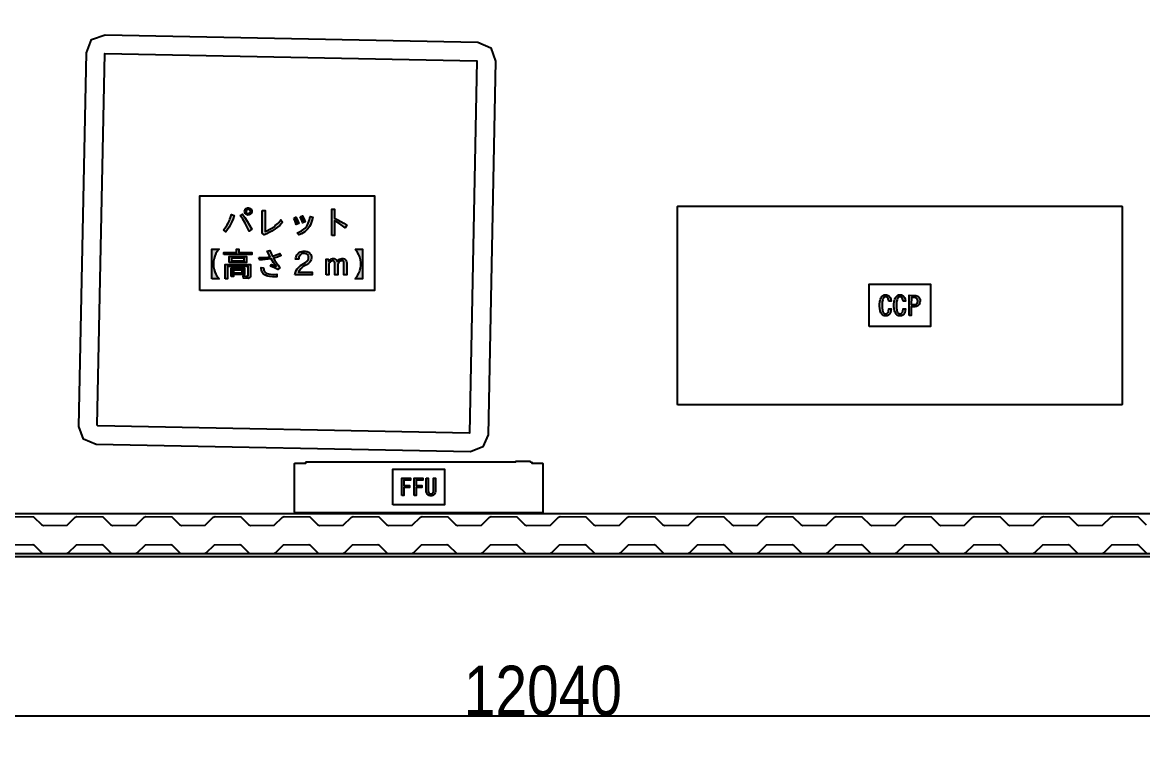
# Model space of a CAD drawing. Header units: millimetres. Extents: x -851 to 12103, y -752 to 16103.
# Drawn here: x 3904 to 8415, y -752 to 2139 of the extents above; entities that cross this region are included whole.
import ezdxf

# ---------------------------------------------------------------- set-up
doc = ezdxf.new("R2010")
doc.units = ezdxf.units.MM
for name, color, linetype in [('名称ラベル', 1, 'Continuous'), ('壁', 8, 'Continuous'), ('寸法', 2, 'Continuous'), ('床', 9, 'Continuous'), ('荷', 34, 'Continuous'), ('設備', 5, 'Continuous')]:
    doc.layers.add(name, color=color, linetype=linetype)
doc.styles.add('OpenSansCondensed-Light', font='OpenSansCondensed-Light.ttf')
doc.dimstyles.new('EZDXF', dxfattribs={"dimtxt": 200, "dimasz": 150, "dimexe": 100, "dimexo": 100, "dimgap": 0.1, "dimtad": 1, "dimdec": 0, "dimzin": 12, "dimdsep": 46, "dimtxsty": 'OpenSansCondensed-Light', "dimblk": 'ARCHTICK', "dimcen": 2.5, "dimazin": 3, "dimtfac": 0.5, "dimtmove": 2, "dimatfit": 3})

# ---------------------------------------------------------------- blocks, each defined once
blk = doc.blocks.new('_ARCHTICK')
at = {"color": 0, "linetype": 'BYBLOCK', "const_width": 0.15}
blk.add_lwpolyline([(-0.5, -0.5), (0.5, 0.5)], dxfattribs=at)

msp = doc.modelspace()

# ---------------------------------------------------------------- hatches: boundary and pattern name
at = {"layer": '名称ラベル'}
for points in [[(4713.6, 1303.7), (4720.5, 1312.1), (4723.7, 1316.6), (4726.7, 1321.3), (4732.4, 1331.2), (4737.4, 1341.8), (4739.6, 1347.5), (4741.8, 1353.2), (4745.5, 1365.4), (4756.4, 1361.5), (4752.2, 1348.7), (4747.6, 1336.6), (4745, 1330.9), (4739.5, 1320), (4736.5, 1314.9), (4730.2, 1305.2), (4723.3, 1296.3)], [(4780.9, 1362.1), (4790.5, 1367.1), (4799.8, 1353.7), (4809.2, 1339.1), (4818.5, 1323.3), (4827.9, 1306.2), (4817.2, 1299.1), (4809.2, 1315.4), (4800.4, 1331.3), (4791, 1346.9)], [(4869.5, 1381.8), (4881, 1381.8), (4881.1, 1297.5), (4887.7, 1300.2), (4900.2, 1306.2), (4906.2, 1309.6), (4917.3, 1316.9), (4922.4, 1321), (4932.1, 1329.7), (4936.5, 1334.3), (4944.7, 1344.4), (4951, 1334.8), (4946.9, 1329.7), (4939.9, 1322.2), (4931.7, 1314.9), (4922.4, 1307.9), (4908.6, 1298.9), (4898.2, 1293.1), (4887.9, 1288.1), (4877.6, 1283.9), (4869.5, 1290.1)], [(4996.4, 1350.2), (5005.5, 1354.6), (5008.7, 1349), (5011.6, 1343.1), (5016.5, 1330.2), (5006.8, 1325.6), (5001.9, 1338.7)], [(5009.9, 1292.2), (5017.7, 1295), (5028.1, 1300.2), (5037.2, 1306.6), (5042.5, 1311.5), (5049.1, 1319.4), (5052.4, 1324.9), (5055.3, 1331), (5057.9, 1337.7), (5060, 1345.1), (5062.5, 1357.4), (5072.9, 1355), (5069.8, 1340.9), (5067.1, 1332.4), (5063.8, 1324.5), (5059.9, 1317.2), (5057.8, 1313.9), (5053.1, 1307.7), (5048.6, 1302.8), (5040.7, 1296.2), (5034.7, 1292.2), (5028, 1288.5), (5016.9, 1283.6)], [(5022.2, 1356.2), (5031.7, 1360.6), (5034.7, 1355.1), (5037.5, 1349.3), (5040, 1343.2), (5042.1, 1336.7), (5032.2, 1332), (5030.1, 1338.8), (5027.7, 1345.1), (5025.1, 1350.9)], [(5149.7, 1280.7), (5149.7, 1387.8), (5160.4, 1387.8), (5160.4, 1350.8), (5173.5, 1344.6), (5186.1, 1337.9), (5198.4, 1330.9), (5210.3, 1323.5), (5203.3, 1312.8), (5192.4, 1320.8), (5181.6, 1328), (5170.9, 1334.4), (5160.4, 1340), (5160.4, 1280.7)], [(4666.4, 1107.5), (4666.4, 1226.1), (4696.4, 1226.1), (4692.7, 1221.9), (4686.1, 1213), (4683.4, 1208.4), (4678.8, 1198.8), (4675.6, 1188.7), (4674.4, 1183.4), (4673.6, 1178), (4672.9, 1166.9), (4673.6, 1155.6), (4674.4, 1150.2), (4675.6, 1144.9), (4678.8, 1134.8), (4683.4, 1125.2), (4686.1, 1120.5), (4692.7, 1111.7), (4696.4, 1107.5)], [(4715.3, 1204.7), (4715.3, 1212.5), (4766.1, 1212.5), (4766.1, 1226.4), (4776.1, 1226.4), (4776.1, 1212.5), (4827.7, 1212.5), (4827.7, 1204.7)], [(4856.4, 1192.9), (4868.2, 1192.8), (4880.5, 1193.3), (4892.4, 1194.6), (4901.1, 1196.1), (4890.1, 1218.9), (4899.7, 1221.6), (4905.4, 1208.5), (4910.7, 1198.2), (4918.6, 1200.4), (4926.2, 1203), (4933.5, 1205.9), (4940.4, 1209.2), (4946, 1200.4), (4931.2, 1194.5), (4915.3, 1189.8), (4920.9, 1180.4), (4927.1, 1170.8), (4933.9, 1161.3), (4941.3, 1151.7), (4933, 1144.7), (4918.8, 1151.6), (4903.5, 1157.3), (4906.4, 1164.9), (4916.2, 1161.6), (4925.2, 1158.1), (4920.3, 1164.6), (4915.3, 1171.8), (4905.9, 1187.6), (4893.7, 1185.6), (4881.9, 1184.2), (4870.5, 1183.4), (4859.4, 1183.1)], [(5001.4, 1123.2), (5003.6, 1132.1), (5006.7, 1140.1), (5010.9, 1147.1), (5014.1, 1151.3), (5018.4, 1155.7), (5024.1, 1160.4), (5031, 1165), (5043.4, 1172.3), (5050.4, 1177.6), (5052.8, 1180.3), (5054.8, 1183.4), (5055.7, 1185.5), (5056.4, 1189), (5056.5, 1194.2), (5055.4, 1199.1), (5054.5, 1201.2), (5051.8, 1204.6), (5048.1, 1207.1), (5045.8, 1208), (5040.5, 1208.9), (5035.5, 1209), (5031.8, 1208.4), (5028.4, 1207.2), (5025.4, 1205.4), (5021.5, 1201.7), (5019.4, 1198.5), (5017.7, 1194.8), (5016.6, 1190.6), (5016, 1186), (5004.2, 1186), (5004.9, 1190.9), (5005.9, 1195.4), (5007.5, 1199.5), (5009.4, 1203.3), (5013.1, 1208.2), (5017.7, 1212.4), (5023, 1215.5), (5028.8, 1217.6), (5035.2, 1218.5), (5042.6, 1218.3), (5047.3, 1217.4), (5050.3, 1216.4), (5055.8, 1213.8), (5059.6, 1211.1), (5062.6, 1208), (5065, 1204.5), (5066.7, 1200.6), (5067.8, 1196.3), (5068, 1189.6), (5067.1, 1184.1), (5065.8, 1180.7), (5064, 1177.4), (5061.7, 1174.4), (5058.9, 1171.4), (5055.5, 1168.6), (5048.5, 1163.8), (5035.2, 1156.1), (5027.3, 1149.9), (5023.1, 1145.6), (5019.8, 1141), (5017.3, 1136.1), (5016.4, 1133.6), (5070.6, 1133.6), (5070.6, 1123.2)], [(5243.7, 1226.1), (5273.8, 1226.1), (5273.8, 1107.5), (5243.7, 1107.5), (5250.9, 1116.1), (5254, 1120.6), (5259.2, 1130), (5261.3, 1134.8), (5263.1, 1139.8), (5265.7, 1150.2), (5267, 1161), (5267.2, 1166.7), (5267, 1172.3), (5265.7, 1183.2), (5263.1, 1193.6), (5261.3, 1198.7), (5259.2, 1203.5), (5254, 1212.9), (5250.9, 1217.5)], [(5126.5, 1123.2), (5126.5, 1186.1), (5135, 1186.1), (5136.9, 1178.2), (5141.4, 1182.7), (5144.5, 1185.1), (5147.6, 1186.8), (5152.3, 1188.3), (5157.3, 1188.6), (5159, 1188.3), (5163.6, 1186.7), (5167.5, 1183.6), (5169.7, 1180.7), (5171.6, 1177.3), (5176, 1182.2), (5180.9, 1185.8), (5186.1, 1187.9), (5189.8, 1188.6), (5195.1, 1188.4), (5199.5, 1187.1), (5203.2, 1184.8), (5206.2, 1181.4), (5208.6, 1176.6), (5209.8, 1170.8), (5209.9, 1123.2), (5198.8, 1123.2), (5198.8, 1168), (5198.5, 1171.5), (5197.7, 1174.5), (5195.6, 1177.6), (5193.5, 1178.9), (5190.9, 1179.6), (5189.4, 1179.7), (5187.5, 1179.5), (5184.7, 1178.8), (5182.9, 1177.9), (5180.3, 1176.2), (5178.7, 1174.6), (5176.5, 1171.8), (5175, 1168.8), (5174.3, 1166.6), (5173.8, 1161.9), (5173.8, 1123.2), (5162.6, 1123.2), (5162.6, 1168), (5162.3, 1171.2), (5161.1, 1174.7), (5158.5, 1177.9), (5155.9, 1179.3), (5152.6, 1179.7), (5148.1, 1178.5), (5143.9, 1175.6), (5141.4, 1173), (5140, 1171), (5138.2, 1166.7), (5137.6, 1161.9), (5137.6, 1123.2)], [(4720.1, 1107.3), (4720.1, 1164.3), (4822.9, 1164.3), (4822.8, 1117.1), (4822.6, 1115.6), (4821.6, 1113.1), (4820.8, 1112.1), (4818.8, 1110.4), (4816, 1109.3), (4812.6, 1108.8), (4794.6, 1109.3), (4793.3, 1118.8), (4801.9, 1117.8), (4809.6, 1117.4), (4812, 1118.2), (4813, 1119.3), (4813.6, 1121.7), (4813.5, 1156.7), (4729.5, 1156.7), (4729.5, 1107.3)], [(4865.9, 1147.7), (4865.9, 1153.2), (4875.3, 1151.5), (4875.8, 1145.3), (4876.6, 1141.6), (4877.9, 1138.4), (4879.6, 1135.5), (4881.7, 1133), (4886, 1129.8), (4889.8, 1128.1), (4894.4, 1126.8), (4902.9, 1125.5), (4913.1, 1125), (4927.9, 1125.5), (4929, 1115.5), (4911.7, 1115.3), (4899.7, 1116.2), (4892.8, 1117.4), (4886.8, 1119), (4884.1, 1120.1), (4879.4, 1122.4), (4877.4, 1123.8), (4873.9, 1127), (4870.9, 1130.7), (4868.7, 1135), (4866.5, 1142.2)], [(7356.6, 987.8), (7356, 996.7), (7356, 1003.1), (7357.1, 1015), (7358.1, 1020.2), (7359.5, 1025), (7361.3, 1029.4), (7363.3, 1033.2), (7365.7, 1036.4), (7368.4, 1038.9), (7371.3, 1040.8), (7374.6, 1042.1), (7378.2, 1042.8), (7383.1, 1042.7), (7385.9, 1042.1), (7388.4, 1041.2), (7390.8, 1040), (7393, 1038.4), (7394.9, 1036.5), (7398.2, 1031.5), (7400.7, 1025.1), (7402.3, 1017.3), (7392.8, 1017.3), (7391.8, 1022.5), (7390.3, 1026.7), (7388.4, 1029.9), (7387.3, 1031.2), (7384.7, 1033.1), (7381.7, 1034), (7380.1, 1034.1), (7377.8, 1033.9), (7375.8, 1033.2), (7373.9, 1032), (7372.2, 1030.3), (7370.7, 1028.2), (7368.4, 1022.5), (7367.5, 1018.9), (7366.8, 1014.8), (7366, 1005.3), (7366, 994.4), (7366.3, 989.5), (7367.5, 981), (7369.5, 974.4), (7370.8, 971.8), (7372.3, 969.7), (7373.9, 968), (7375.8, 966.8), (7377.9, 966.1), (7380.2, 965.9), (7382.1, 966), (7385.5, 967.2), (7387, 968.2), (7389.5, 971), (7391.3, 975), (7392, 977.5), (7393.2, 986.5), (7403, 986.5), (7401.6, 977.5), (7399.3, 970.2), (7397.8, 967.1), (7396, 964.5), (7393.9, 962.3), (7391.7, 960.4), (7389.1, 959), (7386.4, 958), (7383.3, 957.4), (7378.1, 957.3), (7374.4, 957.9), (7371.1, 959.3), (7368, 961.4), (7365.2, 964.1), (7361.6, 969.6), (7359.9, 973.4), (7358.5, 977.7)], [(7414.5, 987.8), (7414, 993.6), (7413.9, 1003.1), (7415, 1015), (7416, 1020.2), (7417.4, 1025), (7419.2, 1029.4), (7421.2, 1033.2), (7423.6, 1036.4), (7426.3, 1038.9), (7429.2, 1040.8), (7432.5, 1042.1), (7436.1, 1042.8), (7441, 1042.7), (7443.8, 1042.1), (7446.3, 1041.2), (7448.7, 1040), (7450.9, 1038.4), (7452.8, 1036.5), (7456.1, 1031.5), (7458.6, 1025.1), (7460.2, 1017.3), (7450.7, 1017.3), (7449.7, 1022.5), (7448.2, 1026.7), (7446.3, 1029.9), (7445.2, 1031.2), (7442.6, 1033.1), (7439.6, 1034), (7438, 1034.1), (7435.7, 1033.9), (7433.7, 1033.2), (7431.8, 1032), (7430.1, 1030.3), (7428.6, 1028.2), (7426.3, 1022.5), (7425.4, 1018.9), (7424.7, 1014.8), (7423.9, 1005.3), (7423.9, 994.4), (7424.2, 989.5), (7425.4, 981), (7427.4, 974.4), (7428.7, 971.8), (7430.2, 969.7), (7431.8, 968), (7433.7, 966.8), (7435.8, 966.1), (7438.1, 965.9), (7440, 966), (7443.4, 967.2), (7444.9, 968.2), (7447.4, 971), (7448.4, 972.9), (7449.9, 977.5), (7451.1, 986.5), (7460.9, 986.5), (7459.5, 977.5), (7457.2, 970.2), (7455.7, 967.1), (7453.9, 964.5), (7451.8, 962.3), (7449.6, 960.4), (7447, 959), (7444.3, 958), (7441.2, 957.4), (7436, 957.3), (7432.3, 957.9), (7429, 959.3), (7425.9, 961.4), (7423.1, 964.1), (7419.5, 969.6), (7417.8, 973.4), (7416.4, 977.7)], [(5431.9, 235.2), (5431.9, 304.7), (5466.8, 304.7), (5466.8, 297), (5440.1, 297), (5440.1, 275.1), (5463.3, 275.1), (5463.3, 267.5), (5440.1, 267.5), (5440, 235.2)], [(5481.5, 235.2), (5481.5, 304.7), (5516.5, 304.7), (5516.5, 297), (5489.7, 297), (5489.7, 275.1), (5512.9, 275.1), (5512.9, 267.5), (5489.7, 267.5), (5489.7, 235.2)], [(5530, 304.7), (5537.9, 304.7), (5537.9, 256.5), (5538.3, 251.7), (5539.2, 247.7), (5540.7, 244.7), (5541.7, 243.5), (5542.9, 242.5), (5545.7, 241.2), (5549.1, 240.7), (5552.4, 241.2), (5555.2, 242.5), (5556.4, 243.5), (5558.2, 246.1), (5559.5, 249.6), (5559.8, 251.7), (5560.1, 256.5), (5560.1, 304.7), (5568.1, 304.7), (5568.1, 256.5), (5567.6, 250.3), (5566.3, 245), (5564, 240.5), (5561.2, 237.3), (5559, 235.7), (5556.5, 234.5), (5552.3, 233.5), (5546, 233.4), (5540.7, 234.7), (5538.5, 235.8), (5536.5, 237.3), (5534.8, 239.1), (5533.3, 241.2), (5532.1, 243.6), (5530.5, 249.4), (5530, 256.5)]]:
    msp.add_hatch(color=1, dxfattribs=at).paths.add_polyline_path(points)
h = msp.add_hatch(color=1, dxfattribs=at)
h.paths.add_polyline_path([(4798.8, 1378.3), (4799.2, 1381.8), (4800.4, 1385), (4801.6, 1386.8), (4804, 1389.4), (4807, 1391.3), (4809.8, 1392.3), (4816.4, 1392.5), (4818.3, 1391.9), (4820.9, 1390.6), (4824.7, 1387.3), (4826.2, 1385), (4827.2, 1382.6), (4827.9, 1378.2), (4827.6, 1375.5), (4826.8, 1372.9), (4825.5, 1370.4), (4824, 1368.3), (4822.2, 1366.7), (4820.3, 1365.4), (4818.1, 1364.4), (4815.8, 1363.9), (4810.4, 1364), (4812, 1364.1), (4809.3, 1364.3), (4806.6, 1365.4), (4803.2, 1367.8), (4801.5, 1369.7), (4799.7, 1373), (4799, 1375.6)])
h.paths.add_polyline_path([(4810.3, 1386.4), (4807.3, 1384.5), (4805.5, 1382.1), (4804.8, 1379.9), (4804.6, 1378.2), (4804.8, 1376.7), (4805.5, 1374.7), (4807.5, 1371.8), (4809.8, 1370.2), (4812.6, 1369.4), (4818.8, 1369.4), (4814.9, 1369.6), (4818.3, 1371.1), (4820.8, 1373.6), (4821.9, 1376.3), (4821.9, 1380.1), (4821.1, 1382.4), (4819.5, 1384.4), (4817.8, 1385.7), (4815.4, 1386.7), (4819.5, 1386.7), (4811.6, 1386.9), (4812, 1386.8), (4803.8, 1386.1)])
h = msp.add_hatch(color=1, dxfattribs=at)
h.paths.add_polyline_path([(4736.7, 1172.2), (4736.7, 1196.7), (4806.4, 1196.7), (4806.4, 1172.2)])
h.paths.add_polyline_path([(4746, 1189.5), (4745.9, 1179.4), (4797.1, 1179.4), (4797.1, 1189.5)])
h = msp.add_hatch(color=1, dxfattribs=at)
h.paths.add_polyline_path([(4744.5, 1116.5), (4744.5, 1149.3), (4798.1, 1149.3), (4798.1, 1124.1), (4753.4, 1124.1), (4753.3, 1116.5)])
h.paths.add_polyline_path([(4753.4, 1142.3), (4753.4, 1131.1), (4789.2, 1131.2), (4789.2, 1142.3)])
h = msp.add_hatch(color=1, dxfattribs=at)
h.paths.add_polyline_path([(7474.5, 959.4), (7474.5, 1040.5), (7498.1, 1040.4), (7502.5, 1039.7), (7506.5, 1038.5), (7510, 1036.6), (7513.6, 1033.6), (7515.6, 1031), (7517.9, 1026.6), (7518.8, 1023.3), (7519.3, 1017.7), (7518.6, 1011), (7517.3, 1007.2), (7515.3, 1003.7), (7512.8, 1000.8), (7509.5, 998.2), (7504.8, 995.8), (7501.8, 994.9), (7497.4, 994.2), (7483.8, 994.1), (7483.8, 959.4)])
h.paths.add_polyline_path([(7494.1, 1003), (7498.9, 1003.4), (7502.8, 1004.6), (7504.4, 1005.5), (7507.1, 1007.9), (7508.8, 1011.2), (7509.7, 1015.2), (7509.7, 1018.9), (7509, 1022.7), (7508, 1024.9), (7505.9, 1027.6), (7503.9, 1029.1), (7500.9, 1030.6), (7496.5, 1031.6), (7483.9, 1031.7), (7483.8, 1003)])

# ---------------------------------------------------------------- linework, layer by layer
for points in [[(4618.4, 1059.3), (4618.4, 1440.8), (5321.8, 1440.8), (5321.8, 1059.3)], [(4713.6, 1303.7), (4720.5, 1312.1), (4723.7, 1316.6), (4726.7, 1321.3), (4732.4, 1331.2), (4737.4, 1341.8), (4739.6, 1347.5), (4741.8, 1353.2), (4745.5, 1365.4), (4756.4, 1361.5), (4752.2, 1348.7), (4747.6, 1336.6), (4745, 1330.9), (4739.5, 1320), (4736.5, 1314.9), (4730.2, 1305.2), (4723.3, 1296.3)], [(4780.9, 1362.1), (4790.5, 1367.1), (4799.8, 1353.7), (4809.2, 1339.1), (4818.5, 1323.3), (4827.9, 1306.2), (4817.2, 1299.1), (4809.2, 1315.4), (4800.4, 1331.3), (4791, 1346.9)], [(4798.8, 1378.3), (4799.2, 1381.8), (4800.4, 1385), (4801.6, 1386.8), (4804, 1389.4), (4807, 1391.3), (4809.8, 1392.3), (4816.4, 1392.5), (4818.3, 1391.9), (4820.9, 1390.6), (4824.7, 1387.3), (4826.2, 1385), (4827.2, 1382.6), (4827.9, 1378.2), (4827.6, 1375.5), (4826.9, 1372.9), (4825.5, 1370.4), (4824, 1368.3), (4822.2, 1366.7), (4820.3, 1365.4), (4818.1, 1364.4), (4815.8, 1363.9), (4810.4, 1364), (4812, 1364.1), (4809.3, 1364.3), (4806.6, 1365.4), (4803.2, 1367.8), (4801.5, 1369.7), (4799.7, 1373), (4799.1, 1375.6)], [(4810.3, 1386.4), (4807.3, 1384.5), (4805.4, 1382.1), (4804.8, 1379.9), (4804.6, 1378.2), (4804.8, 1376.7), (4805.5, 1374.7), (4807.5, 1371.8), (4809.8, 1370.2), (4812.6, 1369.4), (4818.8, 1369.4), (4814.9, 1369.6), (4818.3, 1371.1), (4820.8, 1373.6), (4821.9, 1376.3), (4821.9, 1380.1), (4821.1, 1382.4), (4819.5, 1384.4), (4817.8, 1385.7), (4815.4, 1386.7), (4819.5, 1386.7), (4811.6, 1386.9), (4812, 1386.8), (4803.8, 1386.1)], [(4869.5, 1381.8), (4881, 1381.8), (4881.1, 1297.5), (4887.7, 1300.2), (4900.2, 1306.2), (4906.2, 1309.6), (4917.3, 1316.9), (4922.4, 1321), (4932.1, 1329.7), (4936.5, 1334.3), (4944.7, 1344.4), (4951, 1334.8), (4946.9, 1329.7), (4939.9, 1322.2), (4931.7, 1314.9), (4922.4, 1307.9), (4908.6, 1298.9), (4898.2, 1293.1), (4887.9, 1288.1), (4877.6, 1283.9), (4869.5, 1290.1)], [(4996.4, 1350.2), (5005.6, 1354.6), (5008.7, 1349), (5011.6, 1343.1), (5016.5, 1330.2), (5006.8, 1325.5), (5001.9, 1338.7)], [(5009.9, 1292.2), (5017.7, 1295), (5028.1, 1300.2), (5037.2, 1306.6), (5042.5, 1311.5), (5049.1, 1319.4), (5052.4, 1324.9), (5055.3, 1331), (5057.9, 1337.7), (5060, 1345.1), (5062.5, 1357.4), (5072.9, 1355), (5069.8, 1340.9), (5067.1, 1332.4), (5063.8, 1324.5), (5059.9, 1317.2), (5057.8, 1313.9), (5053.1, 1307.7), (5048.6, 1302.8), (5040.7, 1296.2), (5034.7, 1292.2), (5028, 1288.5), (5016.9, 1283.6)], [(5022.2, 1356.2), (5031.6, 1360.6), (5034.7, 1355.1), (5037.5, 1349.3), (5040, 1343.2), (5042.1, 1336.7), (5032.2, 1332), (5030.1, 1338.8), (5027.7, 1345.1), (5025.1, 1350.9)], [(5149.6, 1280.7), (5149.6, 1387.8), (5160.4, 1387.8), (5160.4, 1350.8), (5173.5, 1344.6), (5186.1, 1337.9), (5198.4, 1330.9), (5210.3, 1323.5), (5203.3, 1312.8), (5192.4, 1320.8), (5181.6, 1328), (5170.9, 1334.4), (5160.4, 1340), (5160.4, 1280.7)], [(4666.4, 1107.5), (4666.4, 1226.1), (4696.4, 1226.1), (4692.7, 1221.9), (4686.1, 1213), (4683.4, 1208.4), (4678.8, 1198.8), (4675.6, 1188.7), (4674.4, 1183.4), (4673.6, 1178), (4672.9, 1166.9), (4673.6, 1155.6), (4674.4, 1150.2), (4675.6, 1144.9), (4678.8, 1134.8), (4683.4, 1125.2), (4686.1, 1120.5), (4692.7, 1111.7), (4696.4, 1107.5)], [(4715.3, 1204.7), (4715.3, 1212.5), (4766.1, 1212.5), (4766.1, 1226.4), (4776.1, 1226.4), (4776.1, 1212.5), (4827.7, 1212.5), (4827.7, 1204.7)], [(4856.4, 1192.9), (4868.2, 1192.8), (4880.5, 1193.3), (4892.4, 1194.6), (4901.1, 1196.1), (4890.1, 1218.9), (4899.7, 1221.6), (4905.4, 1208.5), (4910.7, 1198.2), (4918.6, 1200.4), (4926.2, 1203), (4933.5, 1205.9), (4940.4, 1209.2), (4946, 1200.4), (4931.2, 1194.5), (4915.3, 1189.8), (4920.9, 1180.4), (4927.1, 1170.8), (4933.9, 1161.3), (4941.2, 1151.7), (4933, 1144.7), (4918.8, 1151.6), (4903.5, 1157.3), (4906.4, 1164.8), (4916.2, 1161.6), (4925.2, 1158.1), (4920.3, 1164.6), (4915.3, 1171.8), (4905.9, 1187.6), (4893.7, 1185.6), (4881.9, 1184.2), (4870.5, 1183.4), (4859.4, 1183.1)], [(5001.4, 1123.2), (5003.6, 1132.1), (5006.7, 1140.1), (5010.9, 1147.1), (5014.1, 1151.3), (5018.4, 1155.7), (5024.1, 1160.4), (5031, 1165), (5043.4, 1172.3), (5050.4, 1177.6), (5052.8, 1180.3), (5054.8, 1183.4), (5055.7, 1185.5), (5056.4, 1189), (5056.5, 1194.2), (5055.4, 1199.1), (5054.5, 1201.2), (5051.8, 1204.6), (5048.1, 1207.1), (5045.8, 1208), (5040.5, 1208.9), (5035.5, 1209), (5031.8, 1208.4), (5028.4, 1207.2), (5025.4, 1205.5), (5021.5, 1201.7), (5019.4, 1198.5), (5017.7, 1194.8), (5016.6, 1190.6), (5015.9, 1186), (5004.2, 1186), (5004.9, 1190.9), (5005.9, 1195.4), (5007.4, 1199.5), (5009.4, 1203.3), (5013.1, 1208.2), (5017.7, 1212.4), (5023, 1215.5), (5028.8, 1217.6), (5035.2, 1218.5), (5042.6, 1218.2), (5047.3, 1217.4), (5050.3, 1216.4), (5055.8, 1213.8), (5059.6, 1211.1), (5062.6, 1208), (5065, 1204.5), (5066.7, 1200.6), (5067.8, 1196.2), (5068, 1189.6), (5067.1, 1184.1), (5065.8, 1180.7), (5064, 1177.4), (5061.7, 1174.4), (5058.9, 1171.4), (5055.5, 1168.6), (5048.5, 1163.8), (5035.2, 1156), (5027.3, 1150), (5023.1, 1145.6), (5019.8, 1141), (5017.3, 1136.1), (5016.4, 1133.6), (5070.6, 1133.6), (5070.6, 1123.2)], [(5243.7, 1226.1), (5273.8, 1226.1), (5273.8, 1107.5), (5243.7, 1107.5), (5250.9, 1116.1), (5254, 1120.6), (5259.2, 1130), (5261.3, 1134.8), (5263.1, 1139.8), (5265.7, 1150.2), (5267, 1161), (5267.2, 1166.7), (5267, 1172.3), (5265.7, 1183.2), (5263.1, 1193.6), (5261.3, 1198.7), (5259.2, 1203.5), (5254, 1212.9), (5250.9, 1217.5)], [(4736.7, 1172.2), (4736.7, 1196.7), (4806.4, 1196.7), (4806.4, 1172.2)], [(4745.9, 1189.5), (4745.9, 1179.4), (4797.1, 1179.4), (4797.1, 1189.5)], [(5126.5, 1123.2), (5126.5, 1186.1), (5135, 1186.1), (5136.9, 1178.2), (5141.4, 1182.8), (5144.5, 1185.1), (5147.6, 1186.8), (5152.3, 1188.3), (5157.3, 1188.5), (5159, 1188.3), (5163.6, 1186.7), (5167.5, 1183.6), (5169.7, 1180.7), (5171.6, 1177.3), (5176, 1182.2), (5180.9, 1185.8), (5186.1, 1187.9), (5189.9, 1188.5), (5195.1, 1188.4), (5199.5, 1187.1), (5203.2, 1184.8), (5206.2, 1181.4), (5208.6, 1176.6), (5209.8, 1170.8), (5209.9, 1123.2), (5198.8, 1123.2), (5198.8, 1168), (5198.5, 1171.5), (5197.7, 1174.5), (5195.6, 1177.6), (5193.5, 1178.9), (5190.9, 1179.6), (5189.4, 1179.7), (5187.5, 1179.5), (5184.7, 1178.8), (5182.9, 1177.9), (5180.3, 1176.2), (5178.7, 1174.6), (5176.5, 1171.8), (5175, 1168.8), (5174.3, 1166.6), (5173.8, 1161.9), (5173.8, 1123.2), (5162.6, 1123.2), (5162.6, 1168), (5162.3, 1171.2), (5161.1, 1174.7), (5158.5, 1177.9), (5155.9, 1179.3), (5152.6, 1179.7), (5148.1, 1178.5), (5143.9, 1175.6), (5141.4, 1173), (5140.1, 1171), (5138.2, 1166.7), (5137.6, 1161.9), (5137.6, 1123.2)], [(4720.1, 1107.3), (4720.1, 1164.3), (4822.9, 1164.3), (4822.9, 1117.1), (4822.6, 1115.6), (4821.6, 1113.1), (4820.8, 1112.1), (4818.8, 1110.4), (4816, 1109.3), (4812.6, 1108.8), (4794.6, 1109.3), (4793.3, 1118.8), (4801.9, 1117.8), (4809.6, 1117.4), (4812, 1118.2), (4813, 1119.3), (4813.6, 1121.7), (4813.5, 1156.7), (4729.5, 1156.7), (4729.5, 1107.3)], [(4744.5, 1116.5), (4744.5, 1149.3), (4798.1, 1149.3), (4798.1, 1124.1), (4753.4, 1124.1), (4753.3, 1116.5)], [(4753.4, 1142.3), (4753.4, 1131.1), (4789.2, 1131.2), (4789.2, 1142.3)], [(4865.9, 1147.7), (4865.9, 1153.2), (4875.3, 1151.5), (4875.8, 1145.3), (4876.6, 1141.6), (4877.9, 1138.4), (4879.6, 1135.5), (4881.7, 1133), (4886, 1129.8), (4889.8, 1128.1), (4894.4, 1126.8), (4902.9, 1125.5), (4913.1, 1125), (4927.9, 1125.5), (4929, 1115.5), (4911.7, 1115.3), (4899.7, 1116.2), (4892.8, 1117.4), (4886.8, 1119), (4884.1, 1120.1), (4879.4, 1122.5), (4877.4, 1123.8), (4873.9, 1127), (4870.9, 1130.7), (4868.7, 1135), (4866.5, 1142.2)], [(7314, 915.2), (7314, 1084.8), (7561.3, 1084.8), (7561.3, 915.2)], [(7356.6, 987.9), (7356, 996.7), (7356, 1003.1), (7357.1, 1015), (7358.1, 1020.2), (7359.5, 1025), (7361.2, 1029.4), (7363.3, 1033.2), (7365.7, 1036.4), (7368.4, 1038.9), (7371.3, 1040.8), (7374.6, 1042.1), (7378.2, 1042.8), (7383.1, 1042.7), (7385.9, 1042.1), (7388.4, 1041.2), (7390.8, 1040), (7393, 1038.4), (7394.9, 1036.5), (7398.2, 1031.5), (7400.7, 1025.1), (7402.3, 1017.3), (7392.8, 1017.3), (7391.8, 1022.5), (7390.3, 1026.7), (7388.4, 1029.9), (7387.3, 1031.2), (7384.7, 1033.1), (7381.7, 1034), (7380.1, 1034.1), (7377.8, 1033.9), (7375.8, 1033.2), (7373.9, 1032), (7372.2, 1030.3), (7370.7, 1028.2), (7368.4, 1022.5), (7367.5, 1018.9), (7366.8, 1014.9), (7366, 1005.3), (7366, 994.4), (7366.3, 989.5), (7367.5, 981), (7369.5, 974.4), (7370.8, 971.8), (7372.3, 969.6), (7373.9, 968), (7375.8, 966.8), (7377.9, 966.1), (7380.2, 965.9), (7382.1, 966), (7385.5, 967.2), (7387, 968.2), (7389.5, 971), (7391.3, 975), (7392, 977.5), (7393.2, 986.5), (7403, 986.5), (7401.6, 977.5), (7399.3, 970.2), (7397.8, 967.1), (7396, 964.5), (7393.9, 962.2), (7391.7, 960.4), (7389.1, 959), (7386.4, 958), (7383.3, 957.4), (7378.1, 957.3), (7374.4, 957.9), (7371.1, 959.3), (7368, 961.4), (7365.2, 964.1), (7361.6, 969.5), (7359.9, 973.4), (7358.5, 977.7)], [(7414.5, 987.9), (7414, 993.6), (7413.9, 1003.1), (7415, 1015), (7416, 1020.2), (7417.4, 1025), (7419.1, 1029.4), (7421.2, 1033.2), (7423.6, 1036.4), (7426.3, 1038.9), (7429.2, 1040.8), (7432.5, 1042.1), (7436.1, 1042.8), (7441, 1042.7), (7443.8, 1042.1), (7446.3, 1041.2), (7448.7, 1040), (7450.9, 1038.4), (7452.8, 1036.5), (7456.1, 1031.5), (7458.6, 1025.1), (7460.2, 1017.3), (7450.7, 1017.3), (7449.7, 1022.5), (7448.2, 1026.7), (7446.3, 1029.9), (7445.2, 1031.2), (7442.6, 1033.1), (7439.6, 1034), (7438, 1034.1), (7435.7, 1033.9), (7433.6, 1033.2), (7431.8, 1032), (7430.1, 1030.3), (7428.6, 1028.2), (7426.3, 1022.5), (7425.4, 1018.9), (7424.7, 1014.9), (7423.9, 1005.3), (7423.9, 994.4), (7424.2, 989.5), (7425.4, 981), (7427.4, 974.4), (7428.7, 971.8), (7430.2, 969.6), (7431.8, 968), (7433.7, 966.8), (7435.8, 966.1), (7438.1, 965.9), (7440, 966), (7443.4, 967.2), (7444.9, 968.2), (7447.4, 971), (7448.4, 972.9), (7449.9, 977.5), (7451.1, 986.5), (7460.9, 986.5), (7459.5, 977.5), (7457.2, 970.2), (7455.6, 967.1), (7453.9, 964.5), (7451.8, 962.2), (7449.6, 960.4), (7447, 959), (7444.3, 958), (7441.2, 957.4), (7436, 957.3), (7432.3, 957.9), (7429, 959.3), (7425.9, 961.4), (7423.1, 964.1), (7419.5, 969.5), (7417.8, 973.4), (7416.4, 977.7)], [(7474.5, 959.4), (7474.5, 1040.5), (7498.1, 1040.4), (7502.5, 1039.7), (7506.5, 1038.5), (7510, 1036.6), (7513.6, 1033.6), (7515.6, 1031), (7517.9, 1026.6), (7518.8, 1023.3), (7519.3, 1017.7), (7518.6, 1011), (7517.3, 1007.1), (7515.3, 1003.7), (7512.8, 1000.8), (7509.5, 998.2), (7504.8, 995.8), (7501.8, 994.9), (7497.4, 994.2), (7483.8, 994.1), (7483.8, 959.4)], [(7494.1, 1003), (7498.9, 1003.4), (7502.8, 1004.6), (7504.4, 1005.5), (7507.1, 1007.9), (7508.8, 1011.2), (7509.7, 1015.2), (7509.7, 1019), (7509, 1022.7), (7508, 1024.9), (7505.9, 1027.6), (7503.9, 1029.1), (7500.9, 1030.6), (7496.5, 1031.6), (7483.9, 1031.7), (7483.8, 1003)], [(5395.9, 197.3), (5395.9, 340.7), (5604.1, 340.7), (5604.1, 197.3)], [(5431.9, 235.2), (5431.9, 304.7), (5466.8, 304.7), (5466.8, 297), (5440.1, 297), (5440.1, 275.1), (5463.3, 275.1), (5463.3, 267.5), (5440.1, 267.5), (5440.1, 235.2)], [(5481.5, 235.2), (5481.5, 304.7), (5516.5, 304.7), (5516.5, 297), (5489.7, 297), (5489.7, 275.1), (5512.9, 275.1), (5512.9, 267.5), (5489.7, 267.5), (5489.7, 235.2)], [(5530, 304.7), (5537.9, 304.7), (5537.9, 256.5), (5538.3, 251.7), (5539.2, 247.7), (5540.7, 244.7), (5541.7, 243.5), (5542.9, 242.5), (5545.6, 241.2), (5549.1, 240.7), (5552.4, 241.2), (5555.2, 242.5), (5556.4, 243.5), (5558.2, 246.1), (5559.4, 249.6), (5559.8, 251.7), (5560.1, 256.5), (5560.1, 304.7), (5568.1, 304.7), (5568.1, 256.5), (5567.6, 250.3), (5566.3, 245), (5564, 240.5), (5561.2, 237.3), (5559, 235.7), (5556.6, 234.5), (5552.3, 233.5), (5546, 233.4), (5540.7, 234.7), (5538.5, 235.8), (5536.5, 237.3), (5534.8, 239.1), (5533.3, 241.2), (5532.1, 243.6), (5530.5, 249.4), (5530, 256.5)]]:
    msp.add_lwpolyline(points, close=True, dxfattribs=at)
at = {"layer": '壁'}
msp.add_lwpolyline([(92.5, -6), (92.5, 156), (94.2, 160.2), (98.5, 162), (9221.4, 162), (9225.6, 160.2), (9227.4, 156), (9227.4, -6), (9225.6, -10.2), (9221.4, -12), (98.5, -12), (94.2, -10.2)], close=True, dxfattribs=at)
for points in [[(3845.5, 150), (3949.1, 149.2), (3981.7, 116.9), (3988.5, 114), (4084.1, 114.8), (4116.7, 147.1), (4123.5, 150), (4227.1, 149.2), (4259.7, 116.9), (4266.5, 114), (4362.1, 114.8), (4394.7, 147.1), (4401.5, 150), (4505.1, 149.2), (4537.7, 116.9), (4544.5, 114), (4640.1, 114.8), (4672.7, 147.1), (4679.5, 150), (4783.1, 149.2), (4815.7, 116.9), (4822.5, 114), (4918.1, 114.8), (4950.7, 147.1), (4957.5, 150), (5061.1, 149.2), (5093.7, 116.9), (5100.5, 114), (5196.1, 114.8), (5228.7, 147.1), (5235.5, 150), (5339.1, 149.2), (5371.7, 116.9), (5378.5, 114), (5474.1, 114.8), (5506.7, 147.1), (5513.5, 150), (5617.1, 149.2), (5649.7, 116.9), (5656.5, 114), (5752.1, 114.8), (5784.7, 147.1), (5791.5, 150), (5895.1, 149.2), (5927.7, 116.9), (5934.5, 114), (6030.1, 114.8), (6062.7, 147.1), (6069.5, 150), (6173.1, 149.2), (6205.7, 116.9), (6212.5, 114), (6308.1, 114.8), (6340.7, 147.1), (6347.5, 150), (6451.1, 149.2), (6483.7, 116.9), (6490.5, 114), (6586.1, 114.8), (6618.7, 147.1), (6625.5, 150), (6729.1, 149.2), (6761.7, 116.9), (6768.5, 114), (6864.1, 114.8), (6896.7, 147.1), (6903.5, 150), (7007.1, 149.2), (7039.7, 116.9), (7046.5, 114), (7142.1, 114.8), (7174.7, 147.1), (7181.5, 150), (7285.1, 149.2), (7317.7, 116.9), (7324.5, 114), (7420.1, 114.8), (7452.7, 147.1), (7459.5, 150), (7563.1, 149.2), (7595.7, 116.9), (7602.5, 114), (7698.1, 114.8), (7730.7, 147.1), (7737.5, 150), (7841.1, 149.2), (7873.7, 116.9), (7880.5, 114), (7976.1, 114.8), (8008.7, 147.1), (8015.5, 150), (8119.1, 149.2), (8151.7, 116.9), (8158.5, 114), (8254.1, 114.8), (8286.7, 147.1), (8293.5, 150), (8397.1, 149.2), (8429.7, 116.9)], [(8432.8, 0.8), (8400.2, 33.1), (8393.5, 36), (8289.8, 35.2), (8257.2, 2.9), (8250.5, 0), (8154.8, 0.8), (8122.2, 33.1), (8115.5, 36), (8011.8, 35.2), (7979.2, 2.9), (7972.5, 0), (7876.8, 0.8), (7844.2, 33.1), (7837.5, 36), (7733.8, 35.2), (7701.2, 2.9), (7694.5, 0), (7598.8, 0.8), (7566.2, 33.1), (7559.5, 36), (7455.8, 35.2), (7423.2, 2.9), (7416.5, 0), (7320.8, 0.8), (7288.2, 33.1), (7281.5, 36), (7177.8, 35.2), (7145.2, 2.9), (7138.5, 0), (7042.8, 0.8), (7010.2, 33.1), (7003.5, 36), (6899.8, 35.2), (6867.2, 2.9), (6860.5, 0), (6764.8, 0.8), (6732.2, 33.1), (6725.5, 36), (6621.8, 35.2), (6589.2, 2.9), (6582.5, 0), (6486.8, 0.8), (6454.2, 33.1), (6447.5, 36), (6343.8, 35.2), (6311.2, 2.9), (6304.5, 0), (6208.8, 0.8), (6176.2, 33.1), (6169.5, 36), (6065.8, 35.2), (6033.2, 2.9), (6026.5, 0), (5930.8, 0.8), (5898.2, 33.1), (5891.5, 36), (5787.8, 35.2), (5755.2, 2.9), (5748.5, 0), (5652.8, 0.8), (5620.2, 33.1), (5613.5, 36), (5509.8, 35.2), (5477.2, 2.9), (5470.5, 0), (5374.8, 0.8), (5342.2, 33.1), (5335.5, 36), (5231.8, 35.2), (5199.2, 2.9), (5192.5, 0), (5096.8, 0.8), (5064.2, 33.1), (5057.5, 36), (4953.8, 35.2), (4921.2, 2.9), (4914.5, 0), (4818.8, 0.8), (4786.2, 33.1), (4779.5, 36), (4675.8, 35.2), (4643.2, 2.9), (4636.5, 0), (4540.8, 0.8), (4508.2, 33.1), (4501.5, 36), (4397.8, 35.2), (4365.2, 2.9), (4358.5, 0), (4262.8, 0.8), (4230.2, 33.1), (4223.5, 36), (4119.8, 35.2), (4087.2, 2.9), (4080.5, 0), (3984.8, 0.8), (3952.2, 33.1), (3945.5, 36), (3841.8, 35.2)]]:
    msp.add_lwpolyline(points, dxfattribs=at)
at = {"layer": '床'}
msp.add_lwpolyline([(0, 16000), (12000, 16000), (12000, 0), (0, 0)], close=True, dxfattribs=at)
at = {"layer": '荷'}
msp.add_lwpolyline([(4130.4, 513), (4161.3, 2016.4), (4182.1, 2070.4), (4236.8, 2089.6), (5737.7, 2059.7), (5790.2, 2037.4), (5809.5, 1982.8), (5779.5, 479.5), (5757.7, 430.1), (5708.4, 410.2), (4201.1, 440.4), (4150.5, 462)], close=True, dxfattribs=at)
at = {"layer": '設備'}
for points in [[(4205.3, 517.2), (4236.1, 2014), (5734.1, 1984), (5704.2, 486), (4207.3, 515.1)], [(6542, 1398), (6544, 1400), (8331.2, 1400), (8333.2, 1398), (8333.2, 602), (8331.2, 600), (6544, 600), (6542, 602)], [(5000, 167), (5000, 363), (5002, 365), (5044.8, 365), (5044, 368), (5046, 370), (5890.8, 370), (5892, 373), (5948, 373), (5949.2, 370), (5955.1, 369.1), (5955.2, 365), (5998, 365), (6000, 363), (6000, 167), (5998, 165), (5002, 165)]]:
    msp.add_lwpolyline(points, close=True, dxfattribs=at)

# ---------------------------------------------------------------- dimensions: what is measured, and where the dimension line sits
at = {"layer": '寸法'}
msp.add_linear_dim(base=(-20, -652.1), p1=(-20, -52.1), p2=(12020, -52.1), dimstyle='EZDXF', dxfattribs=at).render()

doc.saveas('drawing.dxf')
